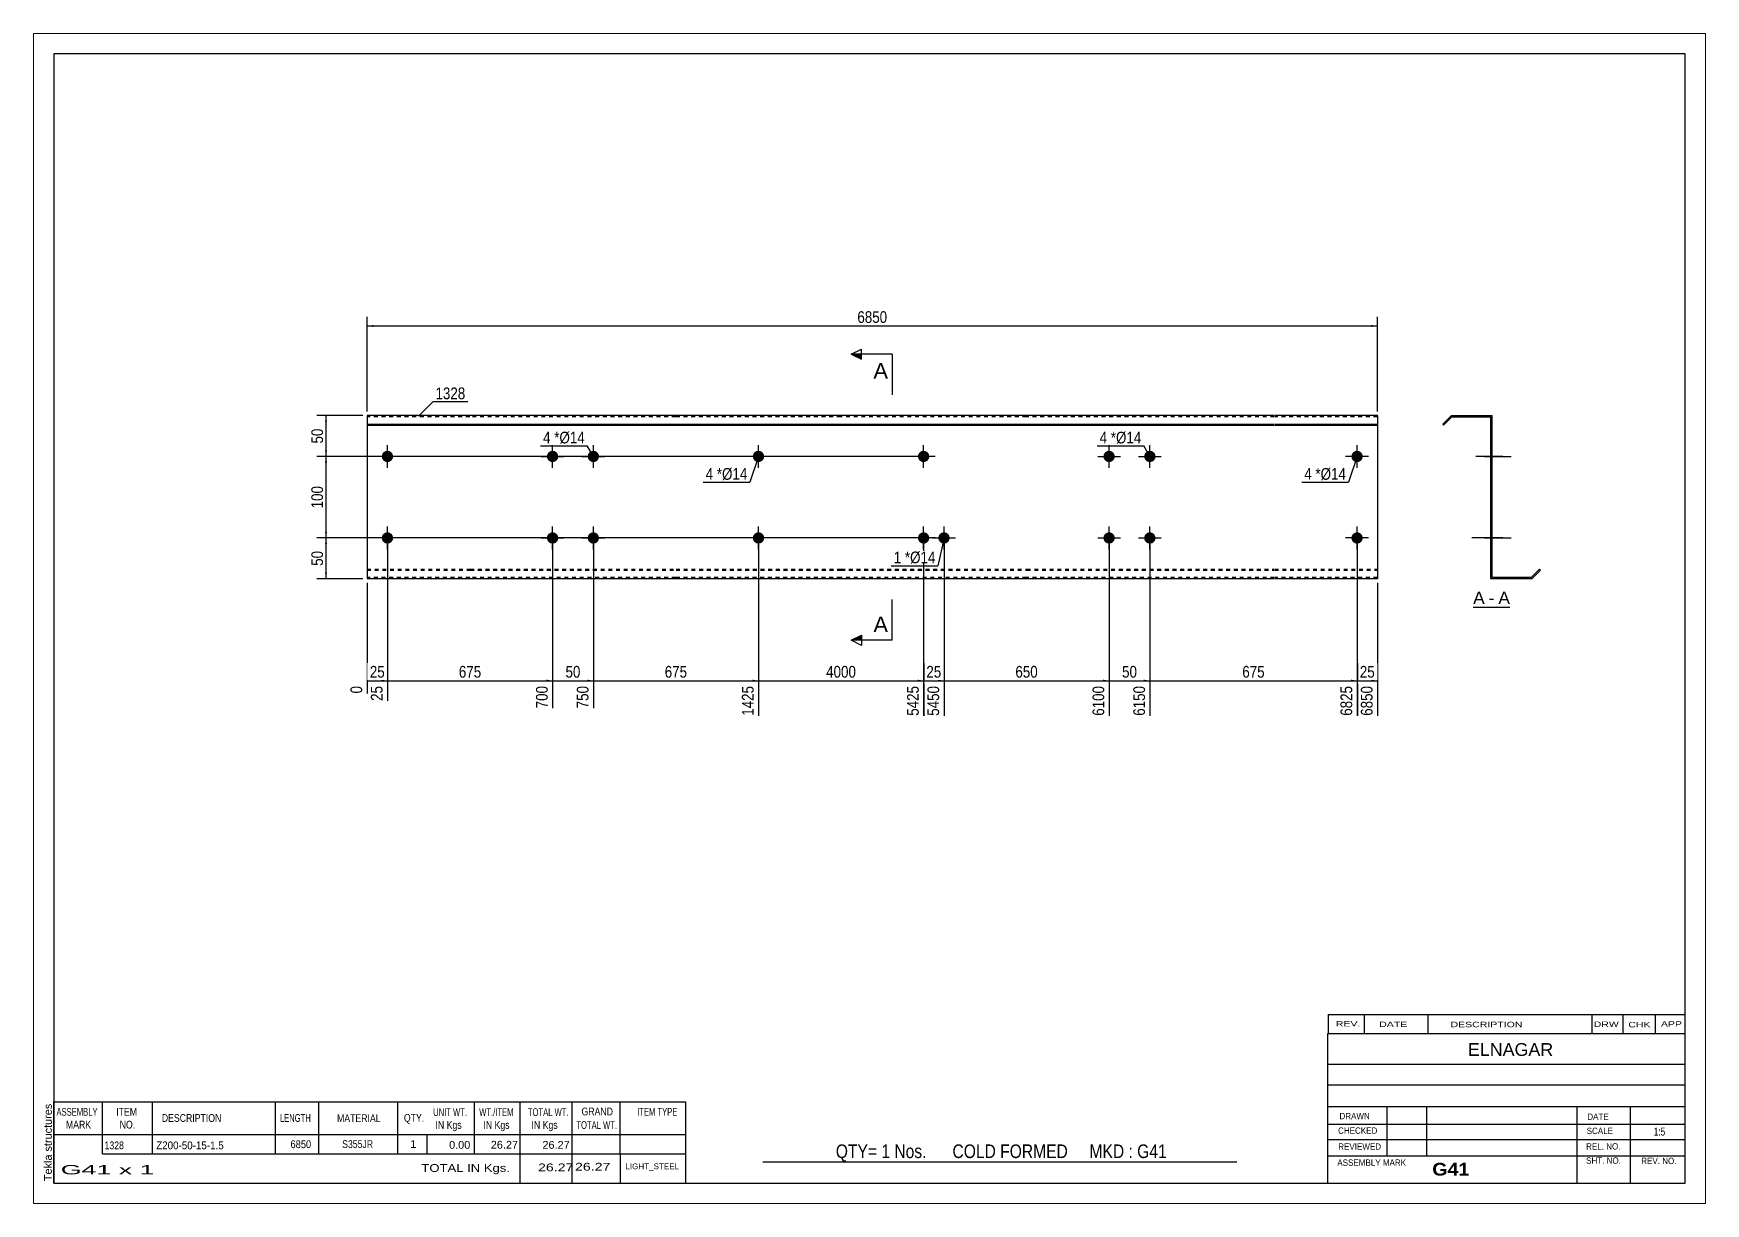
# Paper-space layout 'Layout1' of a CAD drawing. Header units: millimetres. Extents: x 0 to 410, y 0 to 287.
# The model-space entities are those that its viewports show. They can reach past a viewport. Long polylines and large blocks are cut down to what shows.
import ezdxf

# ---------------------------------------------------------------- set-up
doc = ezdxf.new("R2010")
doc.units = ezdxf.units.MM
doc.linetypes.add('DXK_LINE_DOT1', pattern=[1.8814, 0.9407, -0.9407])
doc.layers.add('Viewport layer', color=7, linetype='Continuous', plot=False)
doc.styles.add('Arial', font='ARIAL.TTF', dxfattribs={"height": 0.2})
doc.styles.add('Arial Bold', font='ARIALBD.TTF', dxfattribs={"height": 0.2})
doc.styles.add('Arial Narrow', font='ARIALN.TTF', dxfattribs={"height": 0.2})

# ---------------------------------------------------------------- blocks, each defined once
blk = doc.blocks.new('Unknown-629089522-1648')
at = {"color": 5, "linetype": 'Continuous'}
for p, q in [((192.25, 108.75), (-207.75, 108.75)), ((-207.75, 108.75), (-207.75, -168.25)), ((192.25, -168.25), (192.25, 108.75)), ((-207.75, -168.25), (192.25, -168.25))]:
    blk.add_line(p, q, dxfattribs=at)
at = {"color": 174, "linetype": 'Continuous', "style": 'Arial'}
blk.add_text('Tekla structures', height=1.9102, rotation=90, dxfattribs=at).set_placement((-208.25, -167.75))
blk = doc.blocks.new('Unknown-629089522-12 - 1230')
at = {"color": 7, "linetype": 'Continuous'}
blk.add_line((140.26, -26.95), (149.28, -26.95), dxfattribs=at)
at = {"color": 0, "linetype": 'Continuous'}
blk.add_wipeout([(143.1, -26.2), (143.1, -23), (140.26, -23), (140.26, -26.2)], dxfattribs=at)
blk.add_wipeout([(145.48, -26.2), (145.48, -23), (144.06, -23), (144.06, -26.2)], dxfattribs=at)
at = {"color": 96, "linetype": 'Continuous', "style": 'Arial'}
blk.add_text('A', height=3.06, dxfattribs=at).set_placement((140.26, -26.2))
at = {"color": 0, "linetype": 'Continuous'}
blk.add_wipeout([(149.28, -26.2), (149.28, -23), (146.44, -23), (146.44, -26.2)], dxfattribs=at)
at = {"color": 96, "linetype": 'Continuous', "style": 'Arial'}
for s, p in [('A', (146.44, -26.2)), ('-', (144.06, -26.2))]:
    blk.add_text(s, height=3.06, dxfattribs=at).set_placement(p)
blk = doc.blocks.new('Bolt-629089522-1223 - 1203')
at = {"linetype": 'Continuous'}
for points in [[(49.6, 10, -1), (52.4, 10, -1)], [(59.6, 10, -1), (62.4, 10, -1)], [(49.6, -10, -1), (52.4, -10, -1)], [(59.6, -10, -1), (62.4, -10, -1)]]:
    blk.add_hatch(color=3, dxfattribs=at).paths.add_polyline_path(points)
at = {"color": 3, "linetype": 'Continuous'}
for p, q in [((51, 7.2), (51, 12.8)), ((61, 7.2), (61, 12.8)), ((48.2, 10), (53.8, 10)), ((58.2, 10), (63.8, 10)), ((51, -12.8), (51, -7.2)), ((61, -12.8), (61, -7.2)), ((48.2, -10), (53.8, -10)), ((58.2, -10), (63.8, -10))]:
    blk.add_line(p, q, dxfattribs=at)
blk = doc.blocks.new('Part-629089522-1218 - 1203')
at = {"color": 2, "linetype": 'Continuous'}
for p, q in [((-130.95, 20), (-130.95, -20)), ((-105.75, 20), (-130.95, 20)), ((-130.95, 17.88), (-105.75, 17.88)), ((-130.95, 17.67), (-105.75, 17.67)), ((-55.26, 20), (-105.65, 20)), ((-105.65, 17.88), (-55.26, 17.88)), ((-105.65, 17.67), (-55.26, 17.67)), ((-14.78, 20), (-55.16, 20)), ((-55.16, 17.88), (-14.78, 17.88)), ((-55.16, 17.67), (-14.78, 17.67)), ((30.71, 20), (-14.68, 20)), ((-14.68, 17.88), (30.71, 17.88)), ((-14.68, 17.67), (30.71, 17.67)), ((91.5, 20), (30.81, 20)), ((30.81, 17.88), (91.5, 17.88)), ((30.81, 17.67), (91.5, 17.67)), ((116.8, 20), (91.6, 20)), ((91.6, 17.88), (116.8, 17.88)), ((91.6, 17.67), (116.8, 17.67)), ((116.8, 20), (116.8, -20)), ((-105.75, -20), (-130.95, -20)), ((-55.26, -20), (-105.65, -20)), ((-14.78, -20), (-55.16, -20)), ((30.71, -20), (-14.68, -20)), ((91.5, -20), (30.81, -20)), ((116.8, -20), (91.6, -20))]:
    blk.add_line(p, q, dxfattribs=at)
at = {"color": 7, "linetype": 'DXK_LINE_DOT1'}
for p, q in [((-105.75, 19.7), (-130.95, 19.7)), ((-55.26, 19.7), (-105.65, 19.7)), ((-14.78, 19.7), (-55.16, 19.7)), ((30.71, 19.7), (-14.68, 19.7)), ((91.5, 19.7), (30.81, 19.7)), ((116.8, 19.7), (91.6, 19.7)), ((-130.95, -17.67), (-105.75, -17.67)), ((-130.95, -17.88), (-105.75, -17.88)), ((-105.75, -19.7), (-130.95, -19.7)), ((-105.65, -17.67), (-55.26, -17.67)), ((-105.65, -17.88), (-55.26, -17.88)), ((-55.26, -19.7), (-105.65, -19.7)), ((-55.16, -17.67), (-14.78, -17.67)), ((-55.16, -17.88), (-14.78, -17.88)), ((-14.78, -19.7), (-55.16, -19.7)), ((-14.68, -17.67), (30.71, -17.67)), ((-14.68, -17.88), (30.71, -17.88)), ((30.71, -19.7), (-14.68, -19.7)), ((30.81, -17.67), (91.5, -17.67)), ((30.81, -17.88), (91.5, -17.88)), ((91.5, -19.7), (30.81, -19.7)), ((91.6, -17.67), (116.8, -17.67)), ((91.6, -17.88), (116.8, -17.88)), ((116.8, -19.7), (91.6, -19.7))]:
    blk.add_line(p, q, dxfattribs=at)
blk = doc.blocks.new('Bolt-629089522-1219 - 1203')
at = {"linetype": 'Continuous'}
blk.add_hatch(color=3, dxfattribs=at).paths.add_polyline_path([(9.12, -10, -1), (11.92, -10, -1)])
at = {"color": 3, "linetype": 'Continuous'}
for p, q in [((10.52, -12.8), (10.52, -7.2)), ((7.72, -10), (13.32, -10))]:
    blk.add_line(p, q, dxfattribs=at)
blk = doc.blocks.new('Bolt-629089522-1220 - 1203')
at = {"linetype": 'Continuous'}
for points in [[(-86.86, 10, -1), (-84.06, 10, -1)], [(-76.86, 10, -1), (-74.06, 10, -1)], [(-86.86, -10, -1), (-84.06, -10, -1)], [(-76.86, -10, -1), (-74.06, -10, -1)]]:
    blk.add_hatch(color=3, dxfattribs=at).paths.add_polyline_path(points)
at = {"color": 3, "linetype": 'Continuous'}
for p, q in [((-85.46, 7.2), (-85.46, 12.8)), ((-75.46, 7.2), (-75.46, 12.8)), ((-88.26, 10), (-82.66, 10)), ((-78.26, 10), (-72.66, 10)), ((-85.46, -12.8), (-85.46, -7.2)), ((-75.46, -12.8), (-75.46, -7.2)), ((-88.26, -10), (-82.66, -10)), ((-78.26, -10), (-72.66, -10))]:
    blk.add_line(p, q, dxfattribs=at)
blk = doc.blocks.new('Bolt-629089522-1221 - 1203')
at = {"linetype": 'Continuous'}
for points in [[(-127.35, 10, -1), (-124.55, 10, -1)], [(-36.37, 10, -1), (-33.57, 10, -1)]]:
    blk.add_hatch(color=3, dxfattribs=at).paths.add_polyline_path(points)
at = {"color": 3, "linetype": 'Continuous'}
for p, q in [((-125.95, 7.2), (-125.95, 12.8)), ((-34.97, 7.2), (-34.97, 12.8)), ((-123.15, 10), (-128.75, 10)), ((-32.17, 10), (-37.77, 10))]:
    blk.add_line(p, q, dxfattribs=at)
blk = doc.blocks.new('Bolt-629089522-1222 - 1203')
at = {"linetype": 'Continuous'}
for points in [[(-127.35, -10, -1), (-124.55, -10, -1)], [(-36.37, -10, -1), (-33.57, -10, -1)]]:
    blk.add_hatch(color=3, dxfattribs=at).paths.add_polyline_path(points)
at = {"color": 3, "linetype": 'Continuous'}
for p, q in [((-125.95, -12.8), (-125.95, -7.2)), ((-34.97, -12.8), (-34.97, -7.2)), ((-123.15, -10), (-128.75, -10)), ((-32.17, -10), (-37.77, -10))]:
    blk.add_line(p, q, dxfattribs=at)
blk = doc.blocks.new('Bolt-629089522-1224 - 1203')
at = {"linetype": 'Continuous'}
for points in [[(4.12, 10, -1), (6.92, 10, -1)], [(110.4, 10, -1), (113.2, 10, -1)]]:
    blk.add_hatch(color=3, dxfattribs=at).paths.add_polyline_path(points)
at = {"color": 3, "linetype": 'Continuous'}
for p, q in [((5.52, 7.2), (5.52, 12.8)), ((111.8, 7.2), (111.8, 12.8)), ((8.32, 10), (2.72, 10)), ((114.6, 10), (109, 10))]:
    blk.add_line(p, q, dxfattribs=at)
blk = doc.blocks.new('Bolt-629089522-1225 - 1203')
at = {"linetype": 'Continuous'}
for points in [[(4.12, -10, -1), (6.92, -10, -1)], [(110.4, -10, -1), (113.2, -10, -1)]]:
    blk.add_hatch(color=3, dxfattribs=at).paths.add_polyline_path(points)
at = {"color": 3, "linetype": 'Continuous'}
for p, q in [((5.52, -12.8), (5.52, -7.2)), ((111.8, -12.8), (111.8, -7.2)), ((8.32, -10), (2.72, -10)), ((114.6, -10), (109, -10))]:
    blk.add_line(p, q, dxfattribs=at)
blk = doc.blocks.new('Part-629089522-1232 - 1230')
at = {"color": 2, "linetype": 'Continuous'}
for p, q in [((134.92, 20), (132.8, 17.88)), ((132.8, 17.88), (133.01, 17.67)), ((133.01, 17.67), (135.04, 19.7)), ((134.92, 20), (144.92, 20)), ((135.04, 19.7), (144.62, 19.7)), ((144.62, -20), (144.62, 19.7)), ((144.92, -19.7), (144.92, 20)), ((154.62, -20), (144.62, -20)), ((154.5, -19.7), (144.92, -19.7)), ((154.5, -19.7), (156.53, -17.67)), ((154.62, -20), (156.74, -17.88)), ((156.74, -17.88), (156.53, -17.67))]:
    blk.add_line(p, q, dxfattribs=at)
blk = doc.blocks.new('Bolt-629089522-1233 - 1230')
at = {"linetype": 'Continuous'}
blk.add_hatch(color=3, dxfattribs=at).paths.add_polyline_path([(144.62, -8.6), (144.62, -11.4), (144.92, -11.4), (144.92, -8.6)])
at = {"color": 3, "linetype": 'Continuous'}
for p, q in [((146.52, -10), (139.92, -10)), ((144.92, -8.6), (144.62, -8.6)), ((144.92, -11.4), (144.62, -11.4))]:
    blk.add_line(p, q, dxfattribs=at)
blk = doc.blocks.new('Bolt-629089522-1234 - 1230')
at = {"linetype": 'Continuous'}
for points in [[(144.62, 11.4), (144.62, 8.6), (144.92, 8.6), (144.92, 11.4)], [(144.62, 11.4), (144.62, 8.6), (144.92, 8.6), (144.92, 11.4)], [(144.62, -8.6), (144.62, -11.4), (144.92, -11.4), (144.92, -8.6)], [(144.62, -8.6), (144.62, -11.4), (144.92, -11.4), (144.92, -8.6)]]:
    blk.add_hatch(color=3, dxfattribs=at).paths.add_polyline_path(points)
at = {"color": 3, "linetype": 'Continuous'}
for p, q in [((147.52, 10), (140.92, 10)), ((147.52, 10), (140.92, 10)), ((144.92, 11.4), (144.62, 11.4)), ((144.92, 11.4), (144.62, 11.4)), ((144.92, 8.6), (144.62, 8.6)), ((144.92, 8.6), (144.62, 8.6)), ((147.52, -10), (140.92, -10)), ((147.52, -10), (140.92, -10)), ((144.92, -8.6), (144.62, -8.6)), ((144.92, -8.6), (144.62, -8.6)), ((144.92, -11.4), (144.62, -11.4)), ((144.92, -11.4), (144.62, -11.4))]:
    blk.add_line(p, q, dxfattribs=at)
blk = doc.blocks.new('Bolt-629089522-1235 - 1230')
at = {"linetype": 'Continuous'}
blk.add_hatch(color=3, dxfattribs=at).paths.add_polyline_path([(144.62, 11.4), (144.62, 8.6), (144.92, 8.6), (144.92, 11.4)])
blk.add_hatch(color=3, dxfattribs=at).paths.add_polyline_path([(144.62, 11.4), (144.62, 8.6), (144.92, 8.6), (144.92, 11.4)])
at = {"color": 3, "linetype": 'Continuous'}
for p, q in [((143.02, 10), (149.62, 10)), ((143.02, 10), (149.62, 10)), ((144.62, 11.4), (144.92, 11.4)), ((144.62, 11.4), (144.92, 11.4)), ((144.62, 8.6), (144.92, 8.6)), ((144.62, 8.6), (144.92, 8.6))]:
    blk.add_line(p, q, dxfattribs=at)
blk = doc.blocks.new('Bolt-629089522-1236 - 1230')
at = {"linetype": 'Continuous'}
blk.add_hatch(color=3, dxfattribs=at).paths.add_polyline_path([(144.62, -8.6), (144.62, -11.4), (144.92, -11.4), (144.92, -8.6)])
blk.add_hatch(color=3, dxfattribs=at).paths.add_polyline_path([(144.62, -8.6), (144.62, -11.4), (144.92, -11.4), (144.92, -8.6)])
at = {"color": 3, "linetype": 'Continuous'}
for p, q in [((143.02, -10), (149.62, -10)), ((143.02, -10), (149.62, -10)), ((144.62, -8.6), (144.92, -8.6)), ((144.62, -8.6), (144.92, -8.6)), ((144.62, -11.4), (144.92, -11.4)), ((144.62, -11.4), (144.92, -11.4))]:
    blk.add_line(p, q, dxfattribs=at)
blk = doc.blocks.new('Bolt-629089522-1237 - 1230')
at = {"linetype": 'Continuous'}
for points in [[(144.62, 11.4), (144.62, 8.6), (144.92, 8.6), (144.92, 11.4)], [(144.62, 11.4), (144.62, 8.6), (144.92, 8.6), (144.92, 11.4)], [(144.62, -8.6), (144.62, -11.4), (144.92, -11.4), (144.92, -8.6)], [(144.62, -8.6), (144.62, -11.4), (144.92, -11.4), (144.92, -8.6)]]:
    blk.add_hatch(color=3, dxfattribs=at).paths.add_polyline_path(points)
at = {"color": 3, "linetype": 'Continuous'}
for p, q in [((147.52, 10), (140.92, 10)), ((147.52, 10), (140.92, 10)), ((144.92, 11.4), (144.62, 11.4)), ((144.92, 11.4), (144.62, 11.4)), ((144.92, 8.6), (144.62, 8.6)), ((144.92, 8.6), (144.62, 8.6)), ((147.52, -10), (140.92, -10)), ((147.52, -10), (140.92, -10)), ((144.92, -8.6), (144.62, -8.6)), ((144.92, -8.6), (144.62, -8.6)), ((144.92, -11.4), (144.62, -11.4)), ((144.92, -11.4), (144.62, -11.4))]:
    blk.add_line(p, q, dxfattribs=at)
blk = doc.blocks.new('Bolt-629089522-1238 - 1230')
at = {"linetype": 'Continuous'}
blk.add_hatch(color=3, dxfattribs=at).paths.add_polyline_path([(144.62, 11.4), (144.62, 8.6), (144.92, 8.6), (144.92, 11.4)])
blk.add_hatch(color=3, dxfattribs=at).paths.add_polyline_path([(144.62, 11.4), (144.62, 8.6), (144.92, 8.6), (144.92, 11.4)])
at = {"color": 3, "linetype": 'Continuous'}
for p, q in [((143.02, 10), (149.62, 10)), ((143.02, 10), (149.62, 10)), ((144.62, 11.4), (144.92, 11.4)), ((144.62, 11.4), (144.92, 11.4)), ((144.62, 8.6), (144.92, 8.6)), ((144.62, 8.6), (144.92, 8.6))]:
    blk.add_line(p, q, dxfattribs=at)
blk = doc.blocks.new('Bolt-629089522-1239 - 1230')
at = {"linetype": 'Continuous'}
blk.add_hatch(color=3, dxfattribs=at).paths.add_polyline_path([(144.62, -8.6), (144.62, -11.4), (144.92, -11.4), (144.92, -8.6)])
blk.add_hatch(color=3, dxfattribs=at).paths.add_polyline_path([(144.62, -8.6), (144.62, -11.4), (144.92, -11.4), (144.92, -8.6)])
at = {"color": 3, "linetype": 'Continuous'}
for p, q in [((143.02, -10), (149.62, -10)), ((143.02, -10), (149.62, -10)), ((144.62, -8.6), (144.92, -8.6)), ((144.62, -8.6), (144.92, -8.6)), ((144.62, -11.4), (144.92, -11.4)), ((144.62, -11.4), (144.92, -11.4))]:
    blk.add_line(p, q, dxfattribs=at)
blk = doc.blocks.new('StraightDimension-629089522-1259 - 1203')
at = {"linetype": 'Continuous'}
blk.add_hatch(color=7, dxfattribs=at).paths.add_polyline_path([(-127.45, -44.75), (-125.95, -45), (-127.45, -45.25)])
at = {"color": 7, "linetype": 'Continuous'}
for p, q in [((-125.95, -11), (-125.95, -49.96)), ((-130.95, -21), (-130.95, -48.13)), ((-130.95, -45), (-125.95, -45))]:
    blk.add_line(p, q, dxfattribs=at)
at = {"color": 0}
blk.add_wipeout([(-126.02, -44.85), (-126.02, -40.65), (-130.87, -40.65), (-130.87, -44.85)], dxfattribs=at)
at = {"color": 0, "linetype": 'Continuous'}
blk.add_wipeout([(-126.55, -45.7), (-130.75, -45.7), (-130.75, -50.56), (-126.55, -50.56)], dxfattribs=at)
blk.add_wipeout([(-131.55, -45.7), (-135.75, -45.7), (-135.75, -48.73), (-131.55, -48.73)], dxfattribs=at)
at = {"color": 3, "style": 'Arial Narrow'}
blk.add_text('25', height=2.863, dxfattribs=at).set_placement((-130.27, -44.25))
at = {"color": 3, "linetype": 'Continuous', "style": 'Arial Narrow'}
for s, height, p in [('0', 2.86, (-132.15, -48.13)), ('25', 2.863, (-127.15, -49.96))]:
    blk.add_text(s, height=height, rotation=90.0002, dxfattribs=at).set_placement(p)
blk = doc.blocks.new('StraightDimension-629089522-1256 - 1203')
at = {"linetype": 'Continuous'}
blk.add_hatch(color=7, dxfattribs=at).paths.add_polyline_path([(-36.47, -44.75), (-34.97, -45), (-36.47, -45.25)])
at = {"color": 7, "linetype": 'Continuous'}
for p, q in [((-75.46, -11), (-75.46, -51.78)), ((-34.97, -11), (-34.97, -53.61)), ((-75.46, -45), (-34.97, -45))]:
    blk.add_line(p, q, dxfattribs=at)
at = {"color": 0}
blk.add_wipeout([(-51.87, -44.85), (-51.87, -40.65), (-58.56, -40.65), (-58.56, -44.85)], dxfattribs=at)
at = {"color": 0, "linetype": 'Continuous'}
blk.add_wipeout([(-35.57, -45.7), (-39.77, -45.7), (-39.77, -54.21), (-35.57, -54.21)], dxfattribs=at)
at = {"color": 3, "style": 'Arial Narrow'}
blk.add_text('675', height=2.863, dxfattribs=at).set_placement((-57.96, -44.25))
at = {"color": 3, "linetype": 'Continuous', "style": 'Arial Narrow'}
blk.add_text('1425', height=2.863, rotation=90.0002, dxfattribs=at).set_placement((-36.17, -53.61))
blk = doc.blocks.new('StraightDimension-629089522-1321 - 1203')
at = {"linetype": 'Continuous'}
for points in [[(-129.45, 41.75), (-130.95, 42), (-129.45, 42.25)], [(115.3, 42.25), (116.8, 42), (115.3, 41.75)]]:
    blk.add_hatch(color=7, dxfattribs=at).paths.add_polyline_path(points)
at = {"color": 7, "linetype": 'Continuous'}
for p, q in [((-130.95, 21), (-130.95, 44.25)), ((-130.95, 42), (116.8, 42)), ((116.8, 21), (116.8, 44.25))]:
    blk.add_line(p, q, dxfattribs=at)
at = {"color": 0}
blk.add_wipeout([(-2.82, 42.15), (-2.82, 46.35), (-11.33, 46.35), (-11.33, 42.15)], dxfattribs=at)
at = {"color": 3, "style": 'Arial Narrow'}
blk.add_text('6850', height=2.863, dxfattribs=at).set_placement((-10.73, 42.75))
blk = doc.blocks.new('StraightDimension-629089522-1250 - 1203')
at = {"linetype": 'Continuous'}
blk.add_hatch(color=7, dxfattribs=at).paths.add_polyline_path([(115.3, -44.75), (116.8, -45), (115.3, -45.25)])
at = {"color": 7, "linetype": 'Continuous'}
for p, q in [((111.8, -11), (111.8, -53.61)), ((116.8, -21), (116.8, -53.61)), ((111.8, -45), (116.8, -45))]:
    blk.add_line(p, q, dxfattribs=at)
at = {"color": 0}
blk.add_wipeout([(116.73, -44.85), (116.73, -40.65), (111.87, -40.65), (111.87, -44.85)], dxfattribs=at)
at = {"color": 0, "linetype": 'Continuous'}
blk.add_wipeout([(116.2, -45.7), (112, -45.7), (112, -54.21), (116.2, -54.21)], dxfattribs=at)
at = {"color": 3, "style": 'Arial Narrow'}
blk.add_text('25', height=2.863, dxfattribs=at).set_placement((112.47, -44.25))
at = {"color": 3, "linetype": 'Continuous', "style": 'Arial Narrow'}
blk.add_text('6850', height=2.863, rotation=90.0002, dxfattribs=at).set_placement((115.6, -53.61))
blk = doc.blocks.new('StraightDimension-629089522-1251 - 1203')
at = {"linetype": 'Continuous'}
blk.add_hatch(color=7, dxfattribs=at).paths.add_polyline_path([(110.3, -44.75), (111.8, -45), (110.3, -45.25)])
at = {"color": 7, "linetype": 'Continuous'}
for p, q in [((61, -11), (61, -53.61)), ((111.8, -11), (111.8, -53.61)), ((61, -45), (111.8, -45))]:
    blk.add_line(p, q, dxfattribs=at)
at = {"color": 0}
blk.add_wipeout([(89.74, -44.85), (89.74, -40.65), (83.06, -40.65), (83.06, -44.85)], dxfattribs=at)
at = {"color": 0, "linetype": 'Continuous'}
blk.add_wipeout([(111.2, -45.7), (107, -45.7), (107, -54.21), (111.2, -54.21)], dxfattribs=at)
at = {"color": 3, "style": 'Arial Narrow'}
blk.add_text('675', height=2.863, dxfattribs=at).set_placement((83.66, -44.25))
at = {"color": 3, "linetype": 'Continuous', "style": 'Arial Narrow'}
blk.add_text('6825', height=2.863, rotation=90.0002, dxfattribs=at).set_placement((110.6, -53.61))
blk = doc.blocks.new('StraightDimension-629089522-1252 - 1203')
at = {"linetype": 'Continuous'}
blk.add_hatch(color=7, dxfattribs=at).paths.add_polyline_path([(59.5, -44.75), (61, -45), (59.5, -45.25)])
at = {"color": 7, "linetype": 'Continuous'}
for p, q in [((51, -11), (51, -53.61)), ((61, -11), (61, -53.61)), ((51, -45), (61, -45))]:
    blk.add_line(p, q, dxfattribs=at)
at = {"color": 0}
blk.add_wipeout([(58.43, -44.85), (58.43, -40.65), (53.58, -40.65), (53.58, -44.85)], dxfattribs=at)
at = {"color": 0, "linetype": 'Continuous'}
blk.add_wipeout([(60.4, -45.7), (56.2, -45.7), (56.2, -54.21), (60.4, -54.21)], dxfattribs=at)
at = {"color": 3, "style": 'Arial Narrow'}
blk.add_text('50', height=2.863, dxfattribs=at).set_placement((54.18, -44.25))
at = {"color": 3, "linetype": 'Continuous', "style": 'Arial Narrow'}
blk.add_text('6150', height=2.863, rotation=90.0002, dxfattribs=at).set_placement((59.8, -53.61))
blk = doc.blocks.new('StraightDimension-629089522-1253 - 1203')
at = {"linetype": 'Continuous'}
blk.add_hatch(color=7, dxfattribs=at).paths.add_polyline_path([(49.5, -44.75), (51, -45), (49.5, -45.25)])
at = {"color": 7, "linetype": 'Continuous'}
for p, q in [((10.52, -11), (10.52, -53.61)), ((51, -11), (51, -53.61)), ((10.52, -45), (51, -45))]:
    blk.add_line(p, q, dxfattribs=at)
at = {"color": 0}
blk.add_wipeout([(34.1, -44.85), (34.1, -40.65), (27.42, -40.65), (27.42, -44.85)], dxfattribs=at)
at = {"color": 0, "linetype": 'Continuous'}
blk.add_wipeout([(50.4, -45.7), (46.2, -45.7), (46.2, -54.21), (50.4, -54.21)], dxfattribs=at)
at = {"color": 3, "style": 'Arial Narrow'}
blk.add_text('650', height=2.863, dxfattribs=at).set_placement((28.02, -44.25))
at = {"color": 3, "linetype": 'Continuous', "style": 'Arial Narrow'}
blk.add_text('6100', height=2.863, rotation=90.0002, dxfattribs=at).set_placement((49.8, -53.61))
blk = doc.blocks.new('StraightDimension-629089522-1254 - 1203')
at = {"linetype": 'Continuous'}
blk.add_hatch(color=7, dxfattribs=at).paths.add_polyline_path([(9.02, -44.75), (10.52, -45), (9.02, -45.25)])
at = {"color": 7, "linetype": 'Continuous'}
for p, q in [((5.52, -11), (5.52, -53.61)), ((10.52, -11), (10.52, -53.61)), ((5.52, -45), (10.52, -45))]:
    blk.add_line(p, q, dxfattribs=at)
at = {"color": 0}
blk.add_wipeout([(10.45, -44.85), (10.45, -40.65), (5.59, -40.65), (5.59, -44.85)], dxfattribs=at)
at = {"color": 0, "linetype": 'Continuous'}
blk.add_wipeout([(9.92, -45.7), (5.72, -45.7), (5.72, -54.21), (9.92, -54.21)], dxfattribs=at)
at = {"color": 3, "style": 'Arial Narrow'}
blk.add_text('25', height=2.863, dxfattribs=at).set_placement((6.19, -44.25))
at = {"color": 3, "linetype": 'Continuous', "style": 'Arial Narrow'}
blk.add_text('5450', height=2.863, rotation=90.0002, dxfattribs=at).set_placement((9.32, -53.61))
blk = doc.blocks.new('StraightDimension-629089522-1255 - 1203')
at = {"linetype": 'Continuous'}
blk.add_hatch(color=7, dxfattribs=at).paths.add_polyline_path([(4.02, -44.75), (5.52, -45), (4.02, -45.25)])
at = {"color": 7, "linetype": 'Continuous'}
for p, q in [((-34.97, -11), (-34.97, -53.61)), ((5.52, -11), (5.52, -53.61)), ((-34.97, -45), (5.52, -45))]:
    blk.add_line(p, q, dxfattribs=at)
at = {"color": 0}
blk.add_wipeout([(-10.47, -44.85), (-10.47, -40.65), (-18.98, -40.65), (-18.98, -44.85)], dxfattribs=at)
at = {"color": 0, "linetype": 'Continuous'}
blk.add_wipeout([(4.92, -45.7), (0.72, -45.7), (0.72, -54.21), (4.92, -54.21)], dxfattribs=at)
at = {"color": 3, "style": 'Arial Narrow'}
blk.add_text('4000', height=2.863, dxfattribs=at).set_placement((-18.38, -44.25))
at = {"color": 3, "linetype": 'Continuous', "style": 'Arial Narrow'}
blk.add_text('5425', height=2.863, rotation=90.0002, dxfattribs=at).set_placement((4.32, -53.61))
blk = doc.blocks.new('StraightDimension-629089522-1257 - 1203')
at = {"linetype": 'Continuous'}
blk.add_hatch(color=7, dxfattribs=at).paths.add_polyline_path([(-76.96, -44.75), (-75.46, -45), (-76.96, -45.25)])
at = {"color": 7, "linetype": 'Continuous'}
for p, q in [((-85.46, -11), (-85.46, -51.78)), ((-75.46, -11), (-75.46, -51.78)), ((-85.46, -45), (-75.46, -45))]:
    blk.add_line(p, q, dxfattribs=at)
at = {"color": 0}
blk.add_wipeout([(-78.03, -44.85), (-78.03, -40.65), (-82.89, -40.65), (-82.89, -44.85)], dxfattribs=at)
at = {"color": 0, "linetype": 'Continuous'}
blk.add_wipeout([(-76.06, -45.7), (-80.26, -45.7), (-80.26, -52.38), (-76.06, -52.38)], dxfattribs=at)
at = {"color": 3, "style": 'Arial Narrow'}
blk.add_text('50', height=2.863, dxfattribs=at).set_placement((-82.29, -44.25))
at = {"color": 3, "linetype": 'Continuous', "style": 'Arial Narrow'}
blk.add_text('750', height=2.863, rotation=90.0002, dxfattribs=at).set_placement((-76.66, -51.78))
blk = doc.blocks.new('StraightDimension-629089522-1258 - 1203')
at = {"linetype": 'Continuous'}
blk.add_hatch(color=7, dxfattribs=at).paths.add_polyline_path([(-86.96, -44.75), (-85.46, -45), (-86.96, -45.25)])
at = {"color": 7, "linetype": 'Continuous'}
for p, q in [((-125.95, -11), (-125.95, -49.96)), ((-85.46, -11), (-85.46, -51.78)), ((-125.95, -45), (-85.46, -45))]:
    blk.add_line(p, q, dxfattribs=at)
at = {"color": 0}
blk.add_wipeout([(-102.36, -44.85), (-102.36, -40.65), (-109.04, -40.65), (-109.04, -44.85)], dxfattribs=at)
at = {"color": 0, "linetype": 'Continuous'}
blk.add_wipeout([(-86.06, -45.7), (-90.26, -45.7), (-90.26, -52.38), (-86.06, -52.38)], dxfattribs=at)
at = {"color": 3, "style": 'Arial Narrow'}
blk.add_text('675', height=2.863, dxfattribs=at).set_placement((-108.44, -44.25))
at = {"color": 3, "linetype": 'Continuous', "style": 'Arial Narrow'}
blk.add_text('700', height=2.863, rotation=90.0002, dxfattribs=at).set_placement((-86.66, -51.78))
blk = doc.blocks.new('StraightDimension-629089522-1299 - 1203')
at = {"linetype": 'Continuous'}
for points in [[(-141.25, 18.5), (-141, 20), (-140.75, 18.5)], [(-140.75, 11.5), (-141, 10), (-141.25, 11.5)]]:
    blk.add_hatch(color=7, dxfattribs=at).paths.add_polyline_path(points)
at = {"color": 7, "linetype": 'Continuous'}
for p, q in [((-131.95, 20), (-143.25, 20)), ((-141, 10), (-141, 20)), ((4.52, 10), (-143.25, 10))]:
    blk.add_line(p, q, dxfattribs=at)
at = {"color": 0}
blk.add_wipeout([(-141.15, 17.43), (-145.35, 17.43), (-145.35, 12.57), (-141.15, 12.57)], dxfattribs=at)
at = {"color": 3, "style": 'Arial Narrow'}
blk.add_text('50', height=2.863, rotation=90.0002, dxfattribs=at).set_placement((-141.75, 13.17))
blk = doc.blocks.new('StraightDimension-629089522-1300 - 1203')
at = {"linetype": 'Continuous'}
for points in [[(-141.25, 8.5), (-141, 10), (-140.75, 8.5)], [(-140.75, -8.5), (-141, -10), (-141.25, -8.5)]]:
    blk.add_hatch(color=7, dxfattribs=at).paths.add_polyline_path(points)
at = {"color": 7, "linetype": 'Continuous'}
for p, q in [((4.52, 10), (-143.25, 10)), ((-141, -10), (-141, 10)), ((4.52, -10), (-143.25, -10))]:
    blk.add_line(p, q, dxfattribs=at)
at = {"color": 0}
blk.add_wipeout([(-141.15, 3.34), (-145.35, 3.34), (-145.35, -3.34), (-141.15, -3.34)], dxfattribs=at)
at = {"color": 3, "style": 'Arial Narrow'}
blk.add_text('100', height=2.863, rotation=90.0002, dxfattribs=at).set_placement((-141.75, -2.74))
blk = doc.blocks.new('StraightDimension-629089522-1301 - 1203')
at = {"linetype": 'Continuous'}
for points in [[(-141.25, -11.5), (-141, -10), (-140.75, -11.5)], [(-140.75, -18.5), (-141, -20), (-141.25, -18.5)]]:
    blk.add_hatch(color=7, dxfattribs=at).paths.add_polyline_path(points)
at = {"color": 7, "linetype": 'Continuous'}
for p, q in [((4.52, -10), (-143.25, -10)), ((-141, -20), (-141, -10)), ((-131.95, -20), (-143.25, -20))]:
    blk.add_line(p, q, dxfattribs=at)
at = {"color": 0}
blk.add_wipeout([(-141.15, -12.57), (-145.35, -12.57), (-145.35, -17.43), (-141.15, -17.43)], dxfattribs=at)
at = {"color": 3, "style": 'Arial Narrow'}
blk.add_text('50', height=2.863, rotation=90.0002, dxfattribs=at).set_placement((-141.75, -16.83))
blk = doc.blocks.new('CBS_BOM-629089522-1672')
at = {"color": 7, "linetype": 'Continuous'}
for p, q in [((-207.78, -156.28), (-207.78, -148.28)), ((-207.78, -148.28), (-52.86, -148.28)), ((-195.78, -156.28), (-195.78, -148.28)), ((-183.59, -156.28), (-183.59, -148.28)), ((-153.43, -156.28), (-153.43, -148.28)), ((-142.75, -156.28), (-142.75, -148.28)), ((-123.43, -156.28), (-123.43, -148.28)), ((-104.63, -156.28), (-104.63, -148.28)), ((-93.42, -156.28), (-93.42, -148.28)), ((-80.63, -156.28), (-80.63, -148.28)), ((-68.88, -156.28), (-68.88, -148.28)), ((-52.86, -148.29), (-52.86, -156.27)), ((-207.78, -156.28), (-52.86, -156.28)), ((-207.78, -161.08), (-207.78, -156.28)), ((-195.78, -161.08), (-195.78, -156.28)), ((-183.59, -161.08), (-183.59, -156.28)), ((-153.43, -161.08), (-153.43, -156.28)), ((-142.75, -161.08), (-142.75, -156.28)), ((-123.43, -161.08), (-123.43, -156.28)), ((-116.17, -161.08), (-116.17, -156.28)), ((-104.63, -161.08), (-104.63, -156.28)), ((-93.42, -161.08), (-93.42, -156.28)), ((-80.63, -161.08), (-80.63, -156.28)), ((-68.86, -161.08), (-68.86, -156.28)), ((-52.86, -156.28), (-52.86, -161.08)), ((-207.78, -168.28), (-207.78, -161.1)), ((-195.78, -161.08), (-52.86, -161.08)), ((-93.42, -168.28), (-93.42, -161.1)), ((-80.63, -168.28), (-80.63, -161.1)), ((-68.82, -168.28), (-68.82, -161.1)), ((-52.86, -161.08), (-52.86, -168.28)), ((-207.78, -168.28), (-52.86, -168.28))]:
    blk.add_line(p, q, dxfattribs=at)
at = {"color": 3, "linetype": 'Continuous', "style": 'Arial'}
for s, height, width, p in [('ASSEMBLY', 1.91, 0.7, (-207.1, -151.71)), ('ITEM', 1.91, 0.8, (-192.45, -151.71)), ('DESCRIPTION', 1.9102, 0.8, (-181.27, -153.21)), ('LENGTH', 1.91, 0.7, (-152.32, -153.21)), ('MATERIAL', 1.91, 0.8, (-138.3, -153.26)), ('QTY.', 1.91, 0.8, (-121.91, -153.18)), ('UNIT WT.', 1.91, 0.7, (-114.74, -151.78)), ('WT./ITEM', 1.91, 0.7, (-103.45, -151.78)), ('TOTAL WT.', 1.91, 0.7, (-91.51, -151.78)), ('GRAND', 1.91, 0.8, (-78.36, -151.62)), ('ITEM TYPE', 1.91, 0.7, (-64.72, -151.7)), ('MARK', 1.91, 0.8, (-204.78, -154.84)), ('NO.', 1.91, 0.8, (-191.6, -154.84)), ('IN Kgs', 1.91, 0.8, (-114.16, -154.92)), ('IN Kgs', 1.91, 0.8, (-102.41, -154.92)), ('IN Kgs', 1.91, 0.8, (-90.62, -154.92)), ('TOTAL WT.', 1.91, 0.7, (-79.62, -154.96))]:
    blk.add_text(s, height=height, dxfattribs=dict(at, width=width)).set_placement(p)
at = {"color": 7, "linetype": 'Continuous', "style": 'Arial'}
for s, height, width, p in [('1328', 1.91, 0.8, (-195.32, -159.93)), ('Z200-50-15-1.5', 1.9102, 0.9, (-182.65, -159.93)), ('6850', 1.91, 0.85, (-149.71, -159.65)), ('S355JR', 1.91, 0.8, (-137.06, -159.62))]:
    blk.add_text(s, height=height, dxfattribs=dict(at, width=width)).set_placement(p)
for s, p in [('1', (-120.34, -159.62)), ('0.00', (-110.83, -159.81)), ('26.27', (-100.61, -159.78)), ('26.27', (-87.94, -159.81))]:
    blk.add_text(s, height=1.91, dxfattribs=at).set_placement(p)
at = {"color": 6, "linetype": 'Continuous', "style": 'Arial'}
for s, height, width, p in [('G41 x 1', 2.292, 2.05, (-206.06, -166.09)), ('TOTAL IN Kgs.', 1.9102, 1.2, (-117.62, -165.48)), ('26.27', 1.91, 1.3, (-89.03, -165.33)), ('26.27', 1.91, 1.3, (-79.96, -165.17))]:
    blk.add_text(s, height=height, dxfattribs=dict(at, width=width)).set_placement(p)
blk.add_text('LIGHT_STEEL', height=1.4135, dxfattribs=at).set_placement((-67.61, -164.83))
blk = doc.blocks.new('CBS_CALLOFF-629089522-1673')
at = {"color": 7, "linetype": 'Continuous'}
blk.add_line((-33.87, -162.98), (82.36, -163), dxfattribs=at)
at = {"color": 3, "linetype": 'Continuous', "style": 'Arial Narrow'}
blk.add_text('QTY= 1 Nos.      COLD FORMED     MKD : G41', height=3.3405, dxfattribs=at).set_placement((-16.01, -162.09))
blk = doc.blocks.new('CBS_NAME_BLOG-629089522-1674')
at = {"color": 7, "linetype": 'Continuous'}
for p, q in [((104.66, -131.5), (192.18, -131.5)), ((104.66, -168.21), (104.66, -131.5)), ((104.66, -139.04), (192.18, -139.04)), ((104.73, -144.09), (192.25, -144.09)), ((104.66, -149.46), (192.18, -149.46)), ((119.18, -161.57), (119.18, -149.47)), ((128.87, -161.54), (128.87, -149.47)), ((165.78, -168.21), (165.78, -149.48)), ((178.83, -168.21), (178.83, -149.47)), ((104.67, -153.76), (192.25, -153.74)), ((104.66, -157.51), (192.18, -157.51)), ((104.66, -161.55), (192.18, -161.55)), ((104.66, -168.25), (192.25, -168.25))]:
    blk.add_line(p, q, dxfattribs=at)
at = {"color": 3, "linetype": 'Continuous', "style": 'Arial'}
blk.add_text('ELNAGAR', height=3.133, dxfattribs=at).set_placement((138.98, -137.03))
at = {"color": 3, "linetype": 'Continuous'}
for s, height, style, width, p in [('DRAWN', 1.566, 'Arial', 0.9, (107.49, -152.57)), ('DATE', 1.566, 'Arial', 0.9, (168.25, -152.73)), ('CHECKED', 1.566, 'Arial', 0.9, (107.14, -156.14)), ('SCALE', 1.566, 'Arial', 0.9, (168.1, -156.21)), ('1:5', 1.957, 'Arial Narrow', 0.9, (184.55, -156.57)), ('REVIEWED', 1.566, 'Arial', 0.9, (107.18, -160.06)), ('REL. NO.', 1.566, 'Arial', 0.9, (167.96, -160.01)), ('ASSEMBLY MARK', 1.5663, 'Arial', 0.9, (106.96, -163.99)), ('G41', 3.131, 'Arial Bold', 1.1, (130.24, -166.39)), ('SHT. NO.', 1.566, 'Arial', 0.9, (167.96, -163.48)), ('REV. NO.', 1.566, 'Arial', 0.9, (181.48, -163.57))]:
    blk.add_text(s, height=height, dxfattribs=dict(at, style=style, width=width)).set_placement(p)
blk = doc.blocks.new('CBS_REVISION-629089522-1675')
at = {"color": 7, "linetype": 'Continuous'}
for p, q in [((104.74, -126.87), (192.24, -126.87)), ((104.74, -126.87), (104.74, -131.5)), ((113.54, -126.87), (113.54, -131.5)), ((129.13, -126.87), (129.13, -131.44)), ((169.39, -126.87), (169.39, -131.5)), ((176.93, -126.87), (176.93, -131.5)), ((184.88, -126.87), (184.88, -131.5)), ((104.74, -131.5), (192.24, -131.5))]:
    blk.add_line(p, q, dxfattribs=at)
at = {"color": 7, "style": 'Arial Narrow', "width": 1.7}
for s, height, p in [('REV.', 1.326, (106.6, -129.82)), ('DATE', 1.326, (117.23, -129.94)), ('DESCRIPTION', 1.3257, (134.71, -129.99)), ('DRW', 1.326, (169.82, -129.93)), ('CHK', 1.326, (178.31, -130.02)), ('APP', 1.326, (186.31, -129.87))]:
    blk.add_text(s, height=height, dxfattribs=at).set_placement(p)
blk = doc.blocks.new('SectionMark-629089522-1248 - 1203')
at = {"linetype": 'Continuous'}
for points in [[(-9.73, 35.1), (-9.73, 33.85), (-12.23, 35.1)], [(-9.73, -33.85), (-9.73, -35.1), (-12.23, -35.1)]]:
    blk.add_hatch(color=30, dxfattribs=at).paths.add_polyline_path(points)
at = {"color": 30, "linetype": 'Continuous'}
for p, q in [((-12.23, 35.1), (-9.73, 36.35)), ((-12.23, 35.1), (-9.73, 33.85)), ((-9.73, 33.85), (-9.73, 36.35)), ((-12.23, -35.1), (-9.73, -33.85)), ((-9.73, -36.35), (-12.23, -35.1)), ((-9.73, -33.85), (-9.73, -36.35))]:
    blk.add_line(p, q, dxfattribs=at)
at = {"color": 0, "linetype": 'Continuous'}
for points in [[(-3.23, 29.1), (-3.23, 33.1), (-6.78, 33.1), (-6.78, 29.1)], [(-3.23, -33.1), (-3.23, -29.1), (-6.78, -29.1), (-6.78, -33.1)]]:
    blk.add_wipeout(points, dxfattribs=at)
at = {"color": 30, "linetype": 'Continuous'}
for p, q in [((-2.23, 35.1), (-12.23, 35.1)), ((-2.23, 35.1), (-2.23, 25.1)), ((-2.23, -35.1), (-2.23, -25.1)), ((-2.23, -35.1), (-12.23, -35.1))]:
    blk.add_line(p, q, dxfattribs=at)
at = {"color": 96, "linetype": 'Continuous', "style": 'Arial'}
for p in [(-6.78, 29.1), (-6.78, -33.1)]:
    blk.add_text('A', height=3.82, dxfattribs=at).set_placement(p)
blk = doc.blocks.new('Mark-629089522-1324 - 1203')
at = {"color": 0}
blk.add_wipeout([(-106.85, 24.04), (-106.85, 27.04), (-114.17, 27.04), (-114.17, 24.04)], dxfattribs=at)
blk.add_wipeout([(-106.85, 24.04), (-106.85, 27.04), (-114.17, 27.04), (-114.17, 24.04)], dxfattribs=at)
at = {"color": 7, "linetype": 'Continuous'}
for p, q in [((-118.3, 19.9), (-114.77, 23.44)), ((-114.77, 23.44), (-106.25, 23.44))]:
    blk.add_line(p, q, dxfattribs=at)
at = {"color": 3, "style": 'Arial Narrow'}
blk.add_text('1328', height=2.863, dxfattribs=at).set_placement((-114.17, 24.04))
blk = doc.blocks.new('MarkSet-629089522-1335 - 1203')
at = {"color": 0}
blk.add_wipeout([(-46.08, 4.28), (-46.08, 7.28), (-47.91, 7.28), (-47.91, 4.28)], dxfattribs=at)
blk.add_wipeout([(-46.08, 4.28), (-46.08, 7.28), (-47.91, 7.28), (-47.91, 4.28)], dxfattribs=at)
blk.add_wipeout([(-43.91, 4.28), (-43.91, 7.28), (-45.18, 7.28), (-45.18, 4.28)], dxfattribs=at)
blk.add_wipeout([(-43.91, 4.28), (-43.91, 7.28), (-45.18, 7.28), (-45.18, 4.28)], dxfattribs=at)
at = {"color": 3, "style": 'Arial Narrow'}
blk.add_text('4', height=2.86, dxfattribs=at).set_placement((-47.91, 4.28))
at = {"color": 0}
blk.add_wipeout([(-37.69, 4.28), (-37.69, 7.28), (-43.91, 7.28), (-43.91, 4.28)], dxfattribs=at)
blk.add_wipeout([(-37.69, 4.28), (-37.69, 7.28), (-43.91, 7.28), (-43.91, 4.28)], dxfattribs=at)
at = {"color": 7, "linetype": 'Continuous'}
for p in [(-34.97, 10), (-48.51, 3.68)]:
    blk.add_line(p, (-37.09, 3.68), dxfattribs=at)
at = {"color": 3, "style": 'Arial Narrow'}
for s, height, p in [('*', 2.86, (-45.18, 4.28)), ('Ø14', 2.863, (-43.91, 4.28))]:
    blk.add_text(s, height=height, dxfattribs=at).set_placement(p)
blk = doc.blocks.new('MarkSet-629089522-1340 - 1203')
at = {"color": 0}
blk.add_wipeout([(100.69, 4.28), (100.69, 7.28), (98.86, 7.28), (98.86, 4.28)], dxfattribs=at)
blk.add_wipeout([(100.69, 4.28), (100.69, 7.28), (98.86, 7.28), (98.86, 4.28)], dxfattribs=at)
blk.add_wipeout([(102.86, 4.28), (102.86, 7.28), (101.59, 7.28), (101.59, 4.28)], dxfattribs=at)
blk.add_wipeout([(102.86, 4.28), (102.86, 7.28), (101.59, 7.28), (101.59, 4.28)], dxfattribs=at)
at = {"color": 3, "style": 'Arial Narrow'}
blk.add_text('4', height=2.86, dxfattribs=at).set_placement((98.86, 4.28))
at = {"color": 0}
blk.add_wipeout([(109.08, 4.28), (109.08, 7.28), (102.86, 7.28), (102.86, 4.28)], dxfattribs=at)
blk.add_wipeout([(109.08, 4.28), (109.08, 7.28), (102.86, 7.28), (102.86, 4.28)], dxfattribs=at)
at = {"color": 7, "linetype": 'Continuous'}
for p in [(111.8, 10), (98.26, 3.68)]:
    blk.add_line(p, (109.68, 3.68), dxfattribs=at)
at = {"color": 3, "style": 'Arial Narrow'}
for s, height, p in [('*', 2.86, (101.59, 4.28)), ('Ø14', 2.863, (102.86, 4.28))]:
    blk.add_text(s, height=height, dxfattribs=at).set_placement(p)
blk = doc.blocks.new('Mark-629089522-1343 - 1203')
at = {"color": 0}
blk.add_wipeout([(0.03, -16.2), (0.03, -13.2), (-1.8, -13.2), (-1.8, -16.2)], dxfattribs=at)
blk.add_wipeout([(0.03, -16.2), (0.03, -13.2), (-1.8, -13.2), (-1.8, -16.2)], dxfattribs=at)
blk.add_wipeout([(2.2, -16.2), (2.2, -13.2), (0.93, -13.2), (0.93, -16.2)], dxfattribs=at)
blk.add_wipeout([(2.2, -16.2), (2.2, -13.2), (0.93, -13.2), (0.93, -16.2)], dxfattribs=at)
at = {"color": 3, "style": 'Arial Narrow'}
blk.add_text('1', height=2.86, dxfattribs=at).set_placement((-1.8, -16.2))
at = {"color": 0}
blk.add_wipeout([(8.42, -16.2), (8.42, -13.2), (2.2, -13.2), (2.2, -16.2)], dxfattribs=at)
blk.add_wipeout([(8.42, -16.2), (8.42, -13.2), (2.2, -13.2), (2.2, -16.2)], dxfattribs=at)
at = {"color": 7, "linetype": 'Continuous'}
for p in [(10.52, -10), (-2.4, -16.8)]:
    blk.add_line(p, (9.02, -16.8), dxfattribs=at)
at = {"color": 3, "style": 'Arial Narrow'}
for s, height, p in [('*', 2.86, (0.93, -16.2)), ('Ø14', 2.863, (2.2, -16.2))]:
    blk.add_text(s, height=height, dxfattribs=at).set_placement(p)
blk = doc.blocks.new('Mark-629089522-1344 - 1203')
at = {"color": 0}
blk.add_wipeout([(-85.95, 13.2), (-85.95, 16.2), (-87.78, 16.2), (-87.78, 13.2)], dxfattribs=at)
blk.add_wipeout([(-85.95, 13.2), (-85.95, 16.2), (-87.78, 16.2), (-87.78, 13.2)], dxfattribs=at)
blk.add_wipeout([(-83.77, 13.2), (-83.77, 16.2), (-85.05, 16.2), (-85.05, 13.2)], dxfattribs=at)
blk.add_wipeout([(-83.77, 13.2), (-83.77, 16.2), (-85.05, 16.2), (-85.05, 13.2)], dxfattribs=at)
at = {"color": 3, "style": 'Arial Narrow'}
blk.add_text('4', height=2.86, dxfattribs=at).set_placement((-87.78, 13.2))
at = {"color": 0}
blk.add_wipeout([(-77.56, 13.2), (-77.56, 16.2), (-83.77, 16.2), (-83.77, 13.2)], dxfattribs=at)
blk.add_wipeout([(-77.56, 13.2), (-77.56, 16.2), (-83.77, 16.2), (-83.77, 13.2)], dxfattribs=at)
at = {"color": 7, "linetype": 'Continuous'}
for p in [(-88.38, 12.6), (-75.46, 10)]:
    blk.add_line(p, (-76.96, 12.6), dxfattribs=at)
at = {"color": 3, "style": 'Arial Narrow'}
for s, height, p in [('*', 2.86, (-85.05, 13.2)), ('Ø14', 2.863, (-83.77, 13.2))]:
    blk.add_text(s, height=height, dxfattribs=at).set_placement(p)
blk = doc.blocks.new('Mark-629089522-1345 - 1203')
at = {"color": 0}
blk.add_wipeout([(50.51, 13.2), (50.51, 16.2), (48.69, 16.2), (48.69, 13.2)], dxfattribs=at)
blk.add_wipeout([(50.51, 13.2), (50.51, 16.2), (48.69, 16.2), (48.69, 13.2)], dxfattribs=at)
blk.add_wipeout([(52.69, 13.2), (52.69, 16.2), (51.41, 16.2), (51.41, 13.2)], dxfattribs=at)
blk.add_wipeout([(52.69, 13.2), (52.69, 16.2), (51.41, 16.2), (51.41, 13.2)], dxfattribs=at)
at = {"color": 3, "style": 'Arial Narrow'}
blk.add_text('4', height=2.86, dxfattribs=at).set_placement((48.69, 13.2))
at = {"color": 0}
blk.add_wipeout([(58.9, 13.2), (58.9, 16.2), (52.69, 16.2), (52.69, 13.2)], dxfattribs=at)
blk.add_wipeout([(58.9, 13.2), (58.9, 16.2), (52.69, 16.2), (52.69, 13.2)], dxfattribs=at)
at = {"color": 7, "linetype": 'Continuous'}
for p in [(48.09, 12.6), (61, 10)]:
    blk.add_line(p, (59.5, 12.6), dxfattribs=at)
at = {"color": 3, "style": 'Arial Narrow'}
for s, height, p in [('*', 2.86, (51.41, 13.2)), ('Ø14', 2.863, (52.69, 13.2))]:
    blk.add_text(s, height=height, dxfattribs=at).set_placement(p)

msp = doc.modelspace()

# ---------------------------------------------------------------- block references
for name in ['Unknown-629089522-1648', 'Part-629089522-1218 - 1203', 'Part-629089522-1232 - 1230', 'Bolt-629089522-1221 - 1203', 'Bolt-629089522-1220 - 1203', 'Bolt-629089522-1224 - 1203', 'Bolt-629089522-1223 - 1203', 'Bolt-629089522-1234 - 1230', 'Bolt-629089522-1237 - 1230', 'Bolt-629089522-1235 - 1230', 'Bolt-629089522-1238 - 1230', 'Bolt-629089522-1222 - 1203', 'Bolt-629089522-1225 - 1203', 'Bolt-629089522-1219 - 1203', 'Bolt-629089522-1233 - 1230', 'Bolt-629089522-1236 - 1230', 'Bolt-629089522-1239 - 1230', 'CBS_REVISION-629089522-1675', 'CBS_NAME_BLOG-629089522-1674', 'CBS_BOM-629089522-1672', 'CBS_CALLOFF-629089522-1673']:
    msp.add_blockref(name, (0, 0))

# ---------------------------------------------------------------- next in the draw order: block references
for name in ['StraightDimension-629089522-1321 - 1203', 'Mark-629089522-1345 - 1203', 'MarkSet-629089522-1340 - 1203', 'StraightDimension-629089522-1259 - 1203', 'StraightDimension-629089522-1256 - 1203', 'StraightDimension-629089522-1250 - 1203', 'Unknown-629089522-12 - 1230']:
    msp.add_blockref(name, (0, 0))

# ---------------------------------------------------------------- next in the draw order: block references
for name in ['StraightDimension-629089522-1299 - 1203', 'StraightDimension-629089522-1257 - 1203', 'StraightDimension-629089522-1251 - 1203']:
    msp.add_blockref(name, (0, 0))

# ---------------------------------------------------------------- next in the draw order: block references
for name in ['Mark-629089522-1324 - 1203', 'StraightDimension-629089522-1258 - 1203', 'StraightDimension-629089522-1252 - 1203']:
    msp.add_blockref(name, (0, 0))

# ---------------------------------------------------------------- next in the draw order: block references
msp.add_blockref('StraightDimension-629089522-1253 - 1203', (0, 0))

# ---------------------------------------------------------------- next in the draw order: block references
msp.add_blockref('StraightDimension-629089522-1254 - 1203', (0, 0))

# ---------------------------------------------------------------- next in the draw order: block references
msp.add_blockref('StraightDimension-629089522-1255 - 1203', (0, 0))

# ---------------------------------------------------------------- next in the draw order: block references
msp.add_blockref('StraightDimension-629089522-1300 - 1203', (0, 0))

# ---------------------------------------------------------------- next in the draw order: block references
for name in ['Mark-629089522-1344 - 1203', 'MarkSet-629089522-1335 - 1203', 'StraightDimension-629089522-1301 - 1203']:
    msp.add_blockref(name, (0, 0))

# ---------------------------------------------------------------- next in the draw order: block references
msp.add_blockref('SectionMark-629089522-1248 - 1203', (0, 0))

# ---------------------------------------------------------------- next in the draw order: block references
msp.add_blockref('Mark-629089522-1343 - 1203', (0, 0))

psp = doc.layouts.get("Layout1")

# ---------------------------------------------------------------- viewports
at = {"layer": 'Viewport layer', "view_target_point": (-7.75, -29.75)}
psp.add_viewport(center=(205, 143.5), size=(410, 287), view_center_point=(0, 0), view_height=287, dxfattribs=at)

doc.saveas('drawing.dxf')
